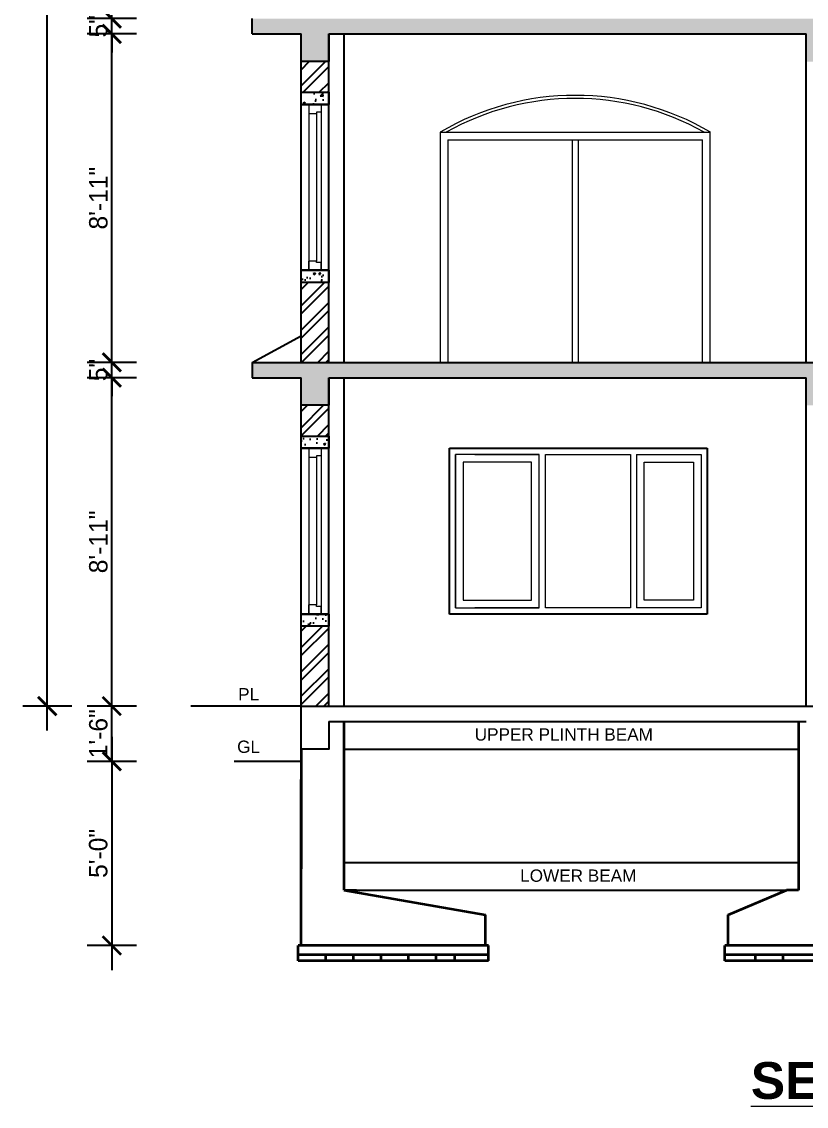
# Model space of a CAD drawing. Header units: inches. Extents: x 1397 to 20304, y -27267 to -746.
# Drawn here: x 18131.7 to 18387.2, y -21558.5 to -21205.1 of the extents above; entities that cross this region are included whole.
import ezdxf

# ---------------------------------------------------------------- set-up
doc = ezdxf.new("R2010")
doc.units = ezdxf.units.IN
doc.header["$LTSCALE"] = 17
doc.header["$MEASUREMENT"] = 0
doc.linetypes.add('ACAD_ISO02W100', pattern=[15, 12, -3])
for name, color, linetype, lineweight in [('25 BOT BAR', 12, 'Continuous', 25), ('DOOR & WIN', 1, 'Continuous', 25), ('ELEVATION', 7, 'Continuous', 25), ('OUTLINE', 1, 'Continuous', 25), ('TEXT', 231, 'Continuous', 20), ('WALL', 1, 'Continuous', 35), ('WINDOW FRAME', 161, 'Continuous', 20), ('WINDOW FRAME PLAN', 162, 'Continuous', 18)]:
    doc.layers.add(name, color=color, linetype=linetype, lineweight=lineweight)
doc.styles.add('ARCHITECTURE', font='stylu.ttf')
doc.dimstyles.new('8 SCALE', dxfattribs={"dimscale": 0, "dimtxt": 6, "dimasz": 6, "dimexe": 8, "dimexo": 8, "dimgap": 1.25, "dimtad": 1, "dimdec": 0, "dimzin": 3, "dimdsep": 46, "dimlunit": 4, "dimtxsty": 'ARCHITECTURE', "dimblk": 'ARCHTICK', "dimcen": 8, "dimdle": 8, "dimclrd": 5, "dimclre": 5, "dimclrt": 7, "dimadec": 0, "dimazin": 0, "dimtfac": 0.75, "dimtdec": 0, "dimtix": 1, "dimtmove": 2, "dimatfit": 3, "dimldrblk": 'ARCHTICK', "dimfxl": 8, "dimfxlon": 1, "dimtolj": 1, "dimtzin": 0, "dimlwd": -1, "dimlwe": -1, "dimarcsym": 0})
pattern_1 = [(50, (-1773.7966, 0), (7.1726018, -0.6275213), [0.75, -8.25]), (355, (-1773.7966, 0), (-1.3875133, 7.5219213), [0.6, -6.6]), (100.451444, (-1773.199, -0.052), (5.7850885, 6.8943999), [0.637402, -7.0114211]), (46.1842, (-1773.7966, 2), (10.6724133, -1.6551928), [1.125, -12.375]), (96.635635, (-1772.907, 1.862), (9.3466195, 9.741186), [0.9561034, -10.5171376]), (351.184164, (-1773.797, 2), (9.3466195, 9.741186), [0.9, -9.9]), (21, (-1772.7966, 1.5), (5.9690705, -4.0261889), [0.75, -8.25]), (326, (-1772.7966, 1.5), (2.4331533, 7.2515005), [0.6, -6.6]), (71.451445, (-1772.299, 1.1645), (8.4022238, 3.2253115), [0.6374019, -7.0114211]), (37.5, (-1773.7966, 0), (0.12159855, 3.32893854), [0, -6.52, 0, -6.7, 0, -6.625]), (7.5, (-1773.7966, 0), (2.63069537, 3.9441171), [0, -3.82, 0, -6.37, 0, -2.525]), (327.5, (-1776.0266, 0), (5.33822436, -0.22554872), [0, -2.5, 0, -7.8, 0, -10.35]), (317.5, (-1777.0266, 0), (5.8318617, 1.0010498), [0, -3.25, 0, -5.18, 0, -7.35])]
pattern_2 = [(45, (-1773.7966, 0), (-3.9774756, 3.9774756), []), (45, (-1771.145, 0), (-3.9774756, 3.9774756), [])]

# ---------------------------------------------------------------- blocks, each defined once
blk = doc.blocks.new('DSFFDFFD')
at = {"layer": 'ELEVATION', "linetype": 'Continuous'}
for p, q in [((-9566.27, -3437), (-9650.27, -3437)), ((-9650.27, -3437), (-9650.27, -3491)), ((-9566.27, -3491), (-9566.27, -3437)), ((-9650.27, -3491), (-9566.27, -3491))]:
    blk.add_line(p, q, dxfattribs=at)
at = {"layer": 'WINDOW FRAME'}
for p, q in [((-9627.27, -3439), (-9648.27, -3439)), ((-9648.27, -3439), (-9648.27, -3489)), ((-9629.77, -3441.5), (-9645.77, -3441.5)), ((-9645.77, -3441.5), (-9645.77, -3486.5)), ((-9629.77, -3486.5), (-9629.77, -3441.5)), ((-9627.27, -3439), (-9627.27, -3489)), ((-9597.57, -3439), (-9625.27, -3439)), ((-9625.27, -3439), (-9625.27, -3489)), ((-9597.57, -3489), (-9597.57, -3439)), ((-9574.57, -3439), (-9595.57, -3439)), ((-9595.57, -3489), (-9595.57, -3439)), ((-9595.57, -3439), (-9568.27, -3439)), ((-9595.57, -3489), (-9595.57, -3439)), ((-9593.07, -3441.5), (-9570.77, -3441.5)), ((-9593.07, -3486.5), (-9593.07, -3441.5)), ((-9570.77, -3441.5), (-9570.77, -3486.5)), ((-9568.27, -3489), (-9568.27, -3439)), ((-9568.27, -3439), (-9568.27, -3489)), ((-9645.77, -3486.5), (-9629.77, -3486.5)), ((-9570.77, -3486.5), (-9593.07, -3486.5)), ((-9648.27, -3489), (-9627.27, -3489)), ((-9625.27, -3489), (-9597.57, -3489)), ((-9595.57, -3489), (-9574.57, -3489)), ((-9568.27, -3489), (-9595.57, -3489))]:
    blk.add_line(p, q, dxfattribs=at)
blk = doc.blocks.new('_ArchTick')
at = {"color": 0, "linetype": 'ByBlock', "const_width": 0.15}
blk.add_lwpolyline([(-0.5, -0.5), (0.5, 0.5)], dxfattribs=at)
blk = doc.blocks.new('*D3120')
at = {"layer": 'Defpoints', "color": 0, "transparency": 16777216}
for p in [(18222.71, -21446.11), (18161.01, -21506.11), (18222.71, -21506.11)]:
    blk.add_point(p, dxfattribs=at)
at = {"layer": 'OUTLINE', "color": 5, "transparency": 16777216}
for p, q in [((18161.01, -21438.11), (18161.01, -21514.11)), ((18169.01, -21446.11), (18153.01, -21446.11)), ((18169.01, -21506.11), (18153.01, -21506.11))]:
    blk.add_line(p, q, dxfattribs=at)
at = {"layer": 'OUTLINE', "color": 5, "transparency": 16777216, "xscale": 6, "yscale": 6, "zscale": 6}
for p, rotation in [((18161.01, -21446.11), 90), ((18161.01, -21506.11), 270)]:
    blk.add_blockref('_ArchTick', p, dxfattribs=dict(at, rotation=rotation))
at = {"layer": 'OUTLINE', "color": 7, "transparency": 16777216, "insert": (18156.61, -21476.11), "char_height": 6, "attachment_point": 5, "rotation": 90, "style": 'ARCHITECTURE'}
blk.add_mtext('\\A1;5\'-0"', dxfattribs=at)
blk = doc.blocks.new('*D3121')
at = {"layer": 'Defpoints', "color": 0, "transparency": 16777216}
for p in [(18161.01, -21428.11), (18186.71, -21428.11), (18222.71, -21446.11)]:
    blk.add_point(p, dxfattribs=at)
at = {"layer": 'OUTLINE', "color": 5, "transparency": 16777216}
for p, q in [((18161.01, -21428.11), (18161.01, -21422.11)), ((18169.01, -21428.11), (18153.01, -21428.11)), ((18161.01, -21446.11), (18161.01, -21428.11)), ((18169.01, -21446.11), (18153.01, -21446.11)), ((18161.01, -21446.11), (18161.01, -21452.11))]:
    blk.add_line(p, q, dxfattribs=at)
at = {"layer": 'OUTLINE', "color": 5, "transparency": 16777216, "xscale": 6, "yscale": 6, "zscale": 6}
for p, rotation in [((18161.01, -21428.11), 270), ((18161.01, -21446.11), 90)]:
    blk.add_blockref('_ArchTick', p, dxfattribs=dict(at, rotation=rotation))
at = {"layer": 'OUTLINE', "color": 7, "transparency": 16777216, "insert": (18156.65, -21437.11), "char_height": 6, "attachment_point": 5, "rotation": 90, "style": 'ARCHITECTURE'}
blk.add_mtext('\\A1;1\'-6"', dxfattribs=at)
blk = doc.blocks.new('*D3122')
at = {"layer": 'Defpoints', "color": 0, "transparency": 16777216}
for p in [(18161.01, -21321.11), (18206.71, -21321.11), (18186.71, -21428.11)]:
    blk.add_point(p, dxfattribs=at)
at = {"layer": 'OUTLINE', "color": 5, "transparency": 16777216}
for p, q in [((18161.01, -21436.11), (18161.01, -21313.11)), ((18169.01, -21321.11), (18153.01, -21321.11)), ((18169.01, -21428.11), (18153.01, -21428.11))]:
    blk.add_line(p, q, dxfattribs=at)
at = {"layer": 'OUTLINE', "color": 5, "transparency": 16777216, "xscale": 6, "yscale": 6, "zscale": 6}
for p, rotation in [((18161.01, -21321.11), 90), ((18161.01, -21428.11), 270)]:
    blk.add_blockref('_ArchTick', p, dxfattribs=dict(at, rotation=rotation))
at = {"layer": 'OUTLINE', "color": 7, "transparency": 16777216, "insert": (18156.66, -21374.61), "char_height": 6, "attachment_point": 5, "rotation": 90, "style": 'ARCHITECTURE'}
blk.add_mtext('\\A1;8\'-11"', dxfattribs=at)
blk = doc.blocks.new('*D3123')
at = {"layer": 'Defpoints', "color": 0, "transparency": 16777216}
for p in [(18161.01, -21316.11), (18206.71, -21316.11), (18206.71, -21321.11)]:
    blk.add_point(p, dxfattribs=at)
at = {"layer": 'OUTLINE', "color": 5, "transparency": 16777216}
for p, q in [((18161.01, -21316.11), (18161.01, -21310.11)), ((18169.01, -21316.11), (18153.01, -21316.11)), ((18161.01, -21321.11), (18161.01, -21316.11)), ((18169.01, -21321.11), (18153.01, -21321.11)), ((18161.01, -21321.11), (18161.01, -21327.11))]:
    blk.add_line(p, q, dxfattribs=at)
at = {"layer": 'OUTLINE', "color": 5, "transparency": 16777216, "xscale": 6, "yscale": 6, "zscale": 6}
for p, rotation in [((18161.01, -21316.11), 270), ((18161.01, -21321.11), 90)]:
    blk.add_blockref('_ArchTick', p, dxfattribs=dict(at, rotation=rotation))
at = {"layer": 'OUTLINE', "color": 7, "transparency": 16777216, "insert": (18156.63, -21318.61), "char_height": 6, "attachment_point": 5, "rotation": 90, "style": 'ARCHITECTURE'}
blk.add_mtext('\\A1;5"', dxfattribs=at)
blk = doc.blocks.new('*D3124')
at = {"layer": 'Defpoints', "color": 0, "transparency": 16777216}
for p in [(18161.01, -21209.11), (18206.71, -21209.11), (18206.71, -21316.11)]:
    blk.add_point(p, dxfattribs=at)
at = {"layer": 'OUTLINE', "color": 5, "transparency": 16777216}
for p, q in [((18161.01, -21324.11), (18161.01, -21201.11)), ((18169.01, -21209.11), (18153.01, -21209.11)), ((18169.01, -21316.11), (18153.01, -21316.11))]:
    blk.add_line(p, q, dxfattribs=at)
at = {"layer": 'OUTLINE', "color": 5, "transparency": 16777216, "xscale": 6, "yscale": 6, "zscale": 6}
for p, rotation in [((18161.01, -21209.11), 90), ((18161.01, -21316.11), 270)]:
    blk.add_blockref('_ArchTick', p, dxfattribs=dict(at, rotation=rotation))
at = {"layer": 'OUTLINE', "color": 7, "transparency": 16777216, "insert": (18156.66, -21262.61), "char_height": 6, "attachment_point": 5, "rotation": 90, "style": 'ARCHITECTURE'}
blk.add_mtext('\\A1;8\'-11"', dxfattribs=at)
blk = doc.blocks.new('*D3125')
at = {"layer": 'Defpoints', "color": 0, "transparency": 16777216}
for p in [(18161.01, -21204.11), (18206.71, -21204.11), (18206.71, -21209.11)]:
    blk.add_point(p, dxfattribs=at)
at = {"layer": 'OUTLINE', "color": 5, "transparency": 16777216}
for p, q in [((18161.01, -21204.11), (18161.01, -21198.11)), ((18169.01, -21204.11), (18153.01, -21204.11)), ((18161.01, -21209.11), (18161.01, -21204.11)), ((18169.01, -21209.11), (18153.01, -21209.11)), ((18161.01, -21209.11), (18161.01, -21215.11))]:
    blk.add_line(p, q, dxfattribs=at)
at = {"layer": 'OUTLINE', "color": 5, "transparency": 16777216, "xscale": 6, "yscale": 6, "zscale": 6}
for p, rotation in [((18161.01, -21204.11), 270), ((18161.01, -21209.11), 90)]:
    blk.add_blockref('_ArchTick', p, dxfattribs=dict(at, rotation=rotation))
at = {"layer": 'OUTLINE', "color": 7, "transparency": 16777216, "insert": (18156.63, -21206.61), "char_height": 6, "attachment_point": 5, "rotation": 90, "style": 'ARCHITECTURE'}
blk.add_mtext('\\A1;5"', dxfattribs=at)
blk = doc.blocks.new('*D3126')
at = {"layer": 'Defpoints', "color": 0, "transparency": 16777216}
for p in [(18161.01, -21097.11), (18206.71, -21097.11), (18206.71, -21204.11)]:
    blk.add_point(p, dxfattribs=at)
at = {"layer": 'OUTLINE', "color": 5, "transparency": 16777216}
for p, q in [((18161.01, -21212.11), (18161.01, -21089.11)), ((18169.01, -21097.11), (18153.01, -21097.11)), ((18169.01, -21204.11), (18153.01, -21204.11))]:
    blk.add_line(p, q, dxfattribs=at)
at = {"layer": 'OUTLINE', "color": 5, "transparency": 16777216, "xscale": 6, "yscale": 6, "zscale": 6}
for p, rotation in [((18161.01, -21097.11), 90), ((18161.01, -21204.11), 270)]:
    blk.add_blockref('_ArchTick', p, dxfattribs=dict(at, rotation=rotation))
at = {"layer": 'OUTLINE', "color": 7, "transparency": 16777216, "insert": (18156.66, -21150.61), "char_height": 6, "attachment_point": 5, "rotation": 90, "style": 'ARCHITECTURE'}
blk.add_mtext('\\A1;8\'-11"', dxfattribs=at)
blk = doc.blocks.new('*D3133')
at = {"layer": 'Defpoints', "color": 0, "transparency": 16777216}
for p in [(18139.99, -20868.11), (18485.71, -20868.11), (18222.71, -21428.11)]:
    blk.add_point(p, dxfattribs=at)
at = {"layer": 'OUTLINE', "color": 5, "transparency": 16777216}
for p, q in [((18139.99, -21436.11), (18139.99, -20860.11)), ((18147.99, -20868.11), (18131.99, -20868.11)), ((18147.99, -21428.11), (18131.99, -21428.11))]:
    blk.add_line(p, q, dxfattribs=at)
at = {"layer": 'OUTLINE', "color": 5, "transparency": 16777216, "xscale": 6, "yscale": 6, "zscale": 6}
for p, rotation in [((18139.99, -20868.11), 90), ((18139.99, -21428.11), 270)]:
    blk.add_blockref('_ArchTick', p, dxfattribs=dict(at, rotation=rotation))
at = {"layer": 'OUTLINE', "color": 7, "transparency": 16777216, "insert": (18135.61, -21148.11), "char_height": 6, "attachment_point": 5, "rotation": 90, "style": 'ARCHITECTURE'}
blk.add_mtext('\\A1;46\'-8"', dxfattribs=at)

msp = doc.modelspace()

# ---------------------------------------------------------------- hatches: boundary and pattern name
at = {"layer": 'OUTLINE', "true_color": 0xf7abae}
h = msp.add_hatch(dxfattribs=at)
h.set_pattern_fill('AR-CONC', color=241)
h.set_pattern_definition(pattern_1)
h.paths.add_polyline_path([(18396.23, -21209.11), (18520.71, -21209.11), (18520.71, -21218.11), (18529.71, -21218.11), (18529.71, -21209.11), (18575.26, -21209.11), (18630.26, -21244.11), (18682.71, -21244.11), (18682.71, -21239.11), (18631.71, -21239.11), (18631.71, -21232.11), (18620.71, -21232.11), (18620.71, -21225.11), (18609.71, -21225.11), (18609.71, -21218.11), (18598.71, -21218.11), (18598.71, -21211.11), (18587.71, -21211.11), (18587.71, -21204.11), (18206.71, -21204.11), (18206.71, -21209.11), (18222.71, -21209.11), (18222.71, -21218.11), (18231.71, -21218.11), (18231.71, -21209.11), (18387.23, -21209.11), (18387.23, -21218.11), (18396.23, -21218.11)])
at = {"layer": 'OUTLINE'}
h = msp.add_hatch(dxfattribs=at)
h.set_pattern_fill('ANSI32', color=8, scale=15)
h.set_pattern_definition(pattern_2)
h.paths.add_polyline_path([(18231.71, -21218.11), (18222.71, -21218.11), (18222.71, -21228.11), (18231.71, -21228.11)])
h.paths.add_polyline_path([(18231.71, -21290.11), (18222.71, -21290.11), (18222.71, -21316.11), (18231.71, -21316.11)])
at = {"layer": 'OUTLINE', "true_color": 0xf7abae}
h = msp.add_hatch(dxfattribs=at)
h.set_pattern_fill('AR-CONC', color=241)
h.set_pattern_definition(pattern_1)
h.paths.add_polyline_path([(18231.71, -21228.11), (18222.71, -21228.11), (18222.71, -21232.11), (18231.71, -21232.11)])
h = msp.add_hatch(dxfattribs=at)
h.set_pattern_fill('AR-CONC', color=241)
h.set_pattern_definition(pattern_1)
h.paths.add_polyline_path([(18231.71, -21286.11), (18222.71, -21286.11), (18222.71, -21290.11), (18231.71, -21290.11)])
h = msp.add_hatch(dxfattribs=at)
h.set_pattern_fill('AR-CONC', color=241)
h.set_pattern_definition(pattern_1)
h.paths.add_polyline_path([(18598.71, -21323.11), (18587.71, -21323.11), (18587.71, -21316.11), (18206.71, -21316.11), (18206.71, -21321.11), (18222.71, -21321.11), (18222.71, -21330.11), (18231.71, -21330.11), (18231.71, -21321.11), (18387.23, -21321.11), (18387.23, -21330.11), (18396.23, -21330.11), (18396.23, -21321.11), (18520.71, -21321.11), (18520.71, -21330.11), (18529.71, -21330.11), (18529.71, -21321.11), (18575.26, -21321.11), (18630.26, -21356.11), (18682.71, -21356.11), (18682.71, -21351.11), (18631.71, -21351.11), (18631.71, -21344.11), (18620.71, -21344.11), (18620.71, -21337.11), (18609.71, -21337.11), (18609.71, -21330.11), (18598.71, -21330.11)])
at = {"layer": 'OUTLINE'}
h = msp.add_hatch(dxfattribs=at)
h.set_pattern_fill('ANSI32', color=8, scale=15)
h.set_pattern_definition(pattern_2)
h.paths.add_polyline_path([(18231.71, -21402.11), (18222.71, -21402.11), (18222.71, -21428.11), (18231.71, -21428.11)])
h.paths.add_polyline_path([(18222.71, -21340.11), (18231.71, -21340.11), (18231.71, -21330.11), (18222.71, -21330.11)])
at = {"layer": 'OUTLINE', "true_color": 0xf7abae}
h = msp.add_hatch(dxfattribs=at)
h.set_pattern_fill('AR-CONC', color=241)
h.set_pattern_definition(pattern_1)
h.paths.add_polyline_path([(18231.71, -21340.11), (18222.71, -21340.11), (18222.71, -21344.11), (18231.71, -21344.11)])
h = msp.add_hatch(dxfattribs=at)
h.set_pattern_fill('AR-CONC', color=241)
h.set_pattern_definition(pattern_1)
h.paths.add_polyline_path([(18231.71, -21398.11), (18222.71, -21398.11), (18222.71, -21402.11), (18231.71, -21402.11)])

# ---------------------------------------------------------------- linework, layer by layer
at = {"layer": '25 BOT BAR'}
for p, q in [((18206.71, -21209.11), (18206.71, -21204.11)), ((18206.71, -21209.11), (18222.71, -21209.11)), ((18222.71, -21316.11), (18222.71, -21209.11)), ((18231.71, -21316.11), (18231.71, -21209.11)), ((18231.71, -21209.11), (18387.23, -21209.11)), ((18236.71, -21316.11), (18236.71, -21209.11)), ((18387.23, -21316.11), (18387.23, -21209.11)), ((18222.71, -21232.11), (18231.71, -21232.11)), ((18231.71, -21286.11), (18222.71, -21286.11)), ((18206.71, -21316.11), (18222.71, -21307.49)), ((18206.71, -21316.11), (18587.71, -21316.11)), ((18206.71, -21316.11), (18206.71, -21321.11)), ((18206.71, -21321.11), (18222.71, -21321.11)), ((18222.71, -21428.11), (18222.71, -21321.11)), ((18231.71, -21428.11), (18231.71, -21321.11)), ((18231.71, -21321.11), (18387.23, -21321.11)), ((18236.71, -21428.11), (18236.71, -21321.11)), ((18387.23, -21428.11), (18387.23, -21321.11)), ((18222.71, -21344.11), (18231.71, -21344.11)), ((18231.71, -21398.11), (18222.71, -21398.11)), ((18222.71, -21428.11), (18186.71, -21428.11)), ((18222.71, -21428.11), (18682.71, -21428.11)), ((18231.71, -21433.11), (18387.23, -21433.11))]:
    msp.add_line(p, q, dxfattribs=at)
for points in [[(18231.71, -21209.11), (18231.71, -21218.11), (18222.71, -21218.11), (18222.71, -21209.11)], [(18231.71, -21321.11), (18231.71, -21330.11), (18222.71, -21330.11), (18222.71, -21321.11)], [(18231.71, -21433.11), (18231.71, -21442.11), (18222.71, -21442.11), (18222.71, -21428.11)]]:
    msp.add_lwpolyline(points, dxfattribs=at)
for points in [[(18222.71, -21228.11), (18231.71, -21228.11), (18231.71, -21232.11), (18222.71, -21232.11)], [(18222.71, -21286.11), (18231.71, -21286.11), (18231.71, -21290.11), (18222.71, -21290.11)], [(18231.71, -21344.11), (18222.71, -21344.11), (18222.71, -21340.11), (18231.71, -21340.11)], [(18231.71, -21402.11), (18222.71, -21402.11), (18222.71, -21398.11), (18231.71, -21398.11)]]:
    msp.add_lwpolyline(points, close=True, dxfattribs=at)
at = {"layer": 'OUTLINE'}
for p, q in [((18236.71, -21442.11), (18384.73, -21442.11)), ((18222.71, -21446.11), (18200.83, -21446.11)), ((18236.71, -21479.11), (18384.73, -21479.11)), ((18240.71, -21488.11), (18380.73, -21488.11))]:
    msp.add_line(p, q, dxfattribs=at)
at = {"layer": 'WALL', "color": 1}
for p, q in [((18236.71, -21488.11), (18236.71, -21433.11)), ((18222.71, -21496.11), (18222.71, -21451.98))]:
    msp.add_line(p, q, dxfattribs=at)
at = {"layer": 'WALL', "linetype": 'ACAD_ISO02W100'}
for p, q in [((18384.73, -21433.11), (18384.73, -21488.11)), ((18222.71, -21442.11), (18222.71, -21481.11)), ((18236.71, -21488.11), (18282.71, -21496.11)), ((18236.71, -21488.11), (18240.71, -21488.11)), ((18361.73, -21496.11), (18380.73, -21488.11)), ((18384.73, -21488.11), (18380.73, -21488.11)), ((18384.73, -21488.11), (18380.73, -21488.11)), ((18222.71, -21506.11), (18222.71, -21496.11)), ((18282.71, -21506.11), (18282.71, -21496.11)), ((18361.73, -21506.11), (18361.73, -21496.11)), ((18221.71, -21511.11), (18221.71, -21506.11)), ((18283.71, -21506.11), (18221.71, -21506.11)), ((18283.71, -21511.11), (18283.71, -21506.11)), ((18360.73, -21511.11), (18360.73, -21506.11)), ((18422.73, -21506.11), (18360.73, -21506.11)), ((18283.71, -21509.11), (18221.71, -21509.11)), ((18283.71, -21511.11), (18221.71, -21511.11)), ((18230.71, -21511.11), (18230.71, -21509.11)), ((18239.71, -21511.11), (18239.71, -21509.11)), ((18248.71, -21511.11), (18248.71, -21509.11)), ((18257.71, -21511.11), (18257.71, -21509.11)), ((18266.71, -21511.11), (18266.71, -21509.11)), ((18272.71, -21511.11), (18272.71, -21509.11)), ((18422.73, -21509.11), (18360.73, -21509.11)), ((18422.73, -21511.11), (18360.73, -21511.11)), ((18370.73, -21511.11), (18370.73, -21509.11)), ((18379.73, -21511.11), (18379.73, -21509.11))]:
    msp.add_line(p, q, dxfattribs=at)
at = {"layer": 'WINDOW FRAME'}
for p, q in [((18267.97, -21241.11), (18355.97, -21241.11)), ((18267.97, -21241.11), (18267.97, -21316.11)), ((18355.97, -21316.11), (18355.97, -21241.11)), ((18270.47, -21243.61), (18353.47, -21243.61)), ((18270.47, -21243.61), (18270.47, -21316.11)), ((18310.97, -21243.61), (18310.97, -21316.11)), ((18312.97, -21243.61), (18312.97, -21316.11)), ((18353.47, -21316.11), (18353.47, -21243.61))]:
    msp.add_line(p, q, dxfattribs=at)
for radius, start, end in [(86.67, 59.4898, 120.5102), (85.67, 60.6446, 119.3554)]:
    msp.add_arc((18311.97, -21315.78), radius, start, end, dxfattribs=at)
at = {"layer": 'WINDOW FRAME PLAN'}
for p, q in [((18225.21, -21232.11), (18225.21, -21286.11)), ((18225.21, -21232.11), (18225.21, -21235.11)), ((18229.21, -21232.11), (18229.21, -21286.11)), ((18229.21, -21232.11), (18229.21, -21234.61)), ((18227.71, -21235.11), (18225.21, -21235.11)), ((18229.21, -21234.61), (18227.71, -21234.61)), ((18227.71, -21234.61), (18227.71, -21235.11)), ((18227.71, -21235.11), (18227.71, -21283.11)), ((18225.21, -21286.11), (18225.21, -21283.11)), ((18227.71, -21283.11), (18225.21, -21283.11)), ((18227.71, -21283.61), (18227.71, -21283.11)), ((18229.21, -21283.61), (18227.71, -21283.61)), ((18229.21, -21286.11), (18229.21, -21283.61)), ((18225.21, -21344.11), (18225.21, -21398.11)), ((18225.21, -21344.11), (18225.21, -21347.11)), ((18229.21, -21344.11), (18229.21, -21398.11)), ((18229.21, -21344.11), (18229.21, -21346.61)), ((18227.71, -21347.11), (18225.21, -21347.11)), ((18229.21, -21346.61), (18227.71, -21346.61)), ((18227.71, -21346.61), (18227.71, -21347.11)), ((18227.71, -21347.11), (18227.71, -21395.11)), ((18225.21, -21398.11), (18225.21, -21395.11)), ((18227.71, -21395.11), (18225.21, -21395.11)), ((18227.71, -21395.61), (18227.71, -21395.11)), ((18229.21, -21395.61), (18227.71, -21395.61)), ((18229.21, -21398.11), (18229.21, -21395.61))]:
    msp.add_line(p, q, dxfattribs=at)

# ---------------------------------------------------------------- block references
at = {"layer": '25 BOT BAR', "xscale": -1}
msp.add_blockref('DSFFDFFD', (8704.7, -17907.11), dxfattribs=at)

# ---------------------------------------------------------------- texts
at = {"layer": 'DOOR & WIN', "char_height": 4, "attachment_point": 5}
for s, insert in [('{\\fArial TUR|b0|i0|c0|p34;\\C7;PL}', (18205.57, -21424.25)), ('{\\fArial TUR|b0|i0|c0|p34;\\C7;UPPER PLINTH BEAM}', (18308.25, -21437.38)), ('{\\fArial TUR|b0|i0|c0|p34;\\C7;GL}', (18205.57, -21441.38)), ('{\\fArial TUR|b0|i0|c0|p34;\\C7;LOWER BEAM}', (18312.96, -21483.38))]:
    msp.add_mtext(s, dxfattribs=dict(at, insert=insert))
at = {"layer": 'TEXT', "insert": (18436.21, -21544.11), "char_height": 12, "width": 396.2985, "attachment_point": 2}
msp.add_mtext('{\\fArial|b1|i0|c0|p34;\\LSECTION AT X-X}', dxfattribs=at)

# ---------------------------------------------------------------- dimensions: what is measured, and where the dimension line sits
at = {"layer": 'OUTLINE'}
for base, p1, p2, picture, middle in [((18139.99, -20868.11), (18222.71, -21428.11), (18485.71, -20868.11), '*D3133', (18135.61, -21148.11)), ((18161.01, -21097.11), (18206.71, -21204.11), (18206.71, -21097.11), '*D3126', (18156.66, -21150.61)), ((18161.01, -21204.11), (18206.71, -21209.11), (18206.71, -21204.11), '*D3125', (18156.63, -21206.61)), ((18161.01, -21209.11), (18206.71, -21316.11), (18206.71, -21209.11), '*D3124', (18156.66, -21262.61)), ((18161.01, -21316.11), (18206.71, -21321.11), (18206.71, -21316.11), '*D3123', (18156.63, -21318.61)), ((18161.01, -21321.11), (18186.71, -21428.11), (18206.71, -21321.11), '*D3122', (18156.66, -21374.61)), ((18161.01, -21428.11), (18222.71, -21446.11), (18186.71, -21428.11), '*D3121', (18156.65, -21437.11)), ((18161.01, -21506.11), (18222.71, -21446.11), (18222.71, -21506.11), '*D3120', (18156.61, -21476.11))]:
    dim = msp.add_linear_dim(base=base, p1=p1, p2=p2, angle=90, dimstyle='8 SCALE', override={"dimscale": 1}, dxfattribs=at)
    dim.commit()
    dim.dimension.update_dxf_attribs({"geometry": picture, "text_midpoint": middle})

doc.saveas('drawing.dxf')
